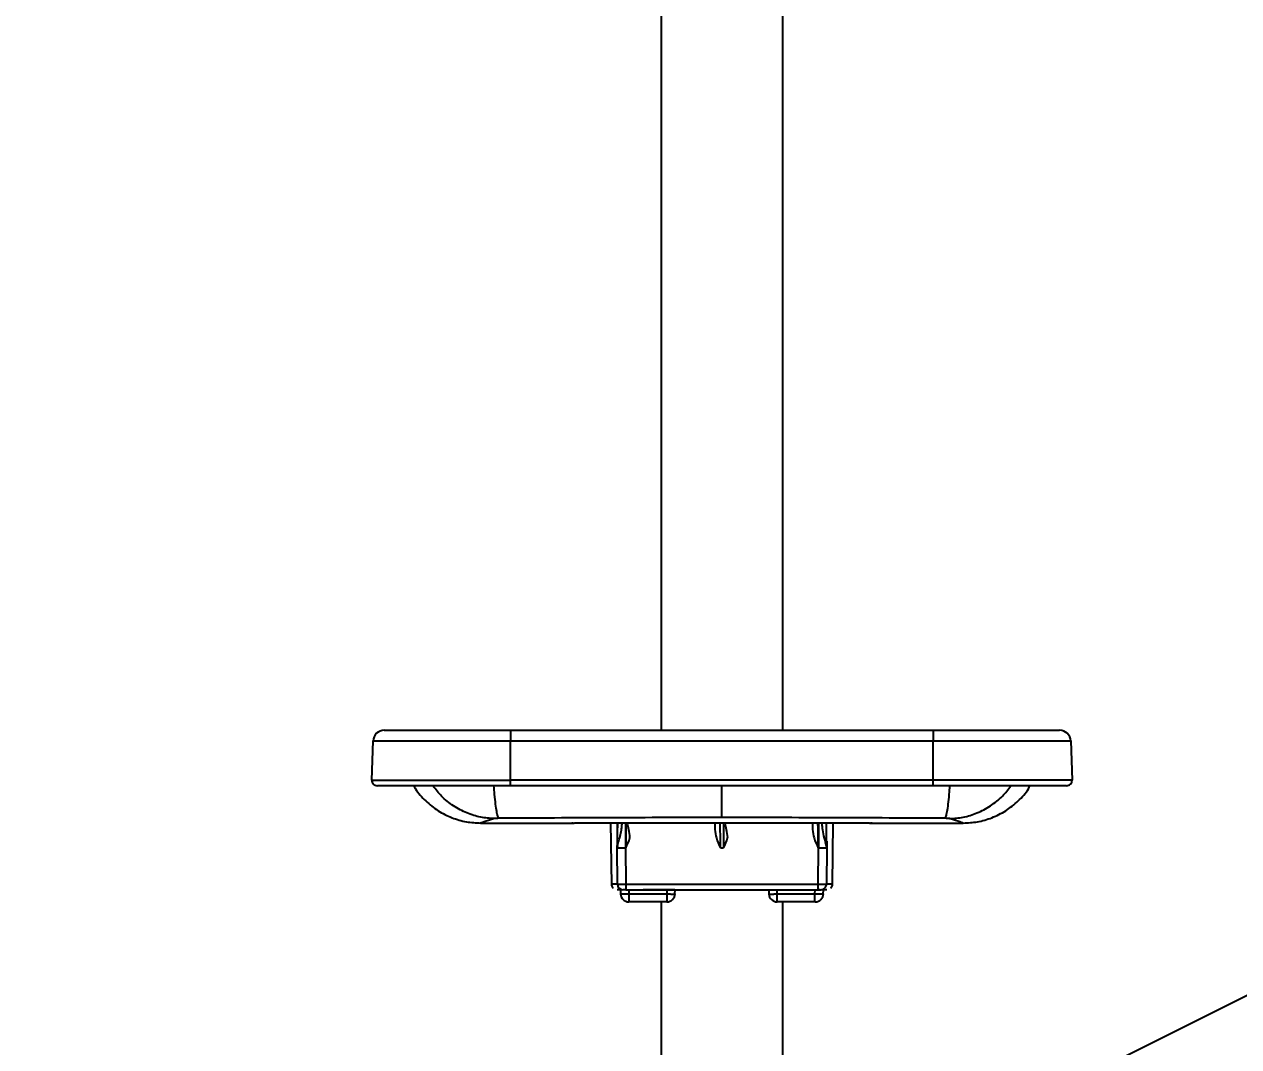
# Model space of a CAD drawing. Header units: millimetres. Extents: x 14183 to 14777, y -4239 to -3399.
# Drawn here: x 14360.7 to 14415.5, y -3876.5 to -3830.3 of the extents above; entities that cross this region are included whole.
import ezdxf

# ---------------------------------------------------------------- set-up
doc = ezdxf.new("R2010")
doc.units = ezdxf.units.MM
doc.header["$LTSCALE"] = 0.1
doc.layers.get('0').update_dxf_attribs({"lineweight": 15})
doc.layers.add('DIM', color=3, linetype='Continuous', lineweight=9)
doc.styles.add('ARIAL', font='arial.ttf')
doc.dimstyles.new('사본 ISO-25', dxfattribs={"dimtxt": 4, "dimasz": 3.5, "dimexe": 0.5, "dimexo": 0.625, "dimgap": 1.5, "dimtad": 1, "dimtih": 1, "dimtoh": 1, "dimdec": 1, "dimlfac": 4, "dimdsep": 46, "dimtxsty": 'ARIAL', "dimcen": 0, "dimclrd": 3, "dimclre": 3, "dimclrt": 3, "dimadec": 1, "dimazin": 0, "dimtfac": 1, "dimtdec": 1, "dimtmove": 0, "dimatfit": 3, "dimfxl": 1.25, "dimtfill": 1, "dimarcsym": 0})

# ---------------------------------------------------------------- blocks, each defined once
blk = doc.blocks.new('*D59')
at = {"layer": 'Defpoints', "color": 0, "transparency": 16777216}
for p in [(14392.195, -3643.287), (14495.735, -4145.343), (14510.029, -4145.343)]:
    blk.add_point(p, dxfattribs=at)
at = {"layer": 'DIM', "color": 3, "lineweight": -2, "transparency": 16777216}
for p, q in [((14392.82, -3643.287), (14510.529, -3643.287)), ((14510.029, -3646.787), (14510.029, -3891.374)), ((14510.029, -4141.843), (14510.029, -3899.618)), ((14496.36, -4145.343), (14510.529, -4145.343))]:
    blk.add_line(p, q, dxfattribs=at)
at = {"layer": 'DIM', "color": 3, "transparency": 16777216}
for points in [[(14509.446, -3646.787), (14510.612, -3646.787), (14510.029, -3643.287)], [(14509.446, -4141.843), (14510.612, -4141.843), (14510.029, -4145.343)]]:
    blk.add_solid(points, dxfattribs=at)
at = {"layer": 'DIM', "color": 3, "transparency": 16777216, "insert": (14510.029, -3895.496), "char_height": 4, "attachment_point": 5, "style": 'ARIAL', "bg_fill": 3, "box_fill_scale": 1.1, "bg_fill_color": 256, "bg_fill_true_color": 13158600, "bg_fill_transparency": 0}
blk.add_mtext('(2280)', dxfattribs=at)

msp = doc.modelspace()

# ---------------------------------------------------------------- linework, layer by layer
at = {"linetype": 'Continuous', "lineweight": 25}
for p, q in [((14389.445, -3795.406), (14389.445, -3862.231)), ((14394.945, -3862.231), (14394.945, -3795.47)), ((14382.647, -3862.231), (14382.647, -3862.716)), ((14382.647, -3862.231), (14401.742, -3862.231)), ((14401.742, -3862.231), (14401.742, -3862.716)), ((14376.375, -3864.483), (14376.437, -3862.716)), ((14382.647, -3862.716), (14401.742, -3862.716)), ((14382.647, -3864.483), (14382.647, -3862.716)), ((14401.742, -3864.483), (14401.742, -3862.716)), ((14407.953, -3862.716), (14408.014, -3864.483)), ((14376.375, -3864.483), (14382.647, -3864.483)), ((14382.647, -3864.743), (14382.647, -3864.483)), ((14401.742, -3864.483), (14382.647, -3864.483)), ((14401.742, -3864.743), (14401.742, -3864.483)), ((14408.014, -3864.483), (14401.742, -3864.483)), ((14401.742, -3864.743), (14382.647, -3864.743)), ((14381.288, -3866.427), (14385.411, -3866.427)), ((14385.411, -3866.427), (14385.476, -3866.426)), ((14385.476, -3866.426), (14385.411, -3866.427)), ((14386.29, -3866.421), (14398.099, -3866.421)), ((14387.166, -3866.421), (14387.199, -3869.199)), ((14391.868, -3866.421), (14391.871, -3866.715)), ((14396.284, -3866.421), (14396.286, -3866.715)), ((14397.191, -3869.199), (14397.224, -3866.421)), ((14398.978, -3866.427), (14398.913, -3866.426)), ((14398.913, -3866.426), (14398.978, -3866.427)), ((14398.978, -3866.427), (14403.101, -3866.427)), ((14396.921, -3867.459), (14396.88, -3867.303)), ((14396.93, -3867.254), (14396.928, -3867.442)), ((14387.461, -3867.442), (14387.462, -3867.49)), ((14387.462, -3867.49), (14387.461, -3867.442)), ((14387.469, -3867.459), (14387.462, -3867.546)), ((14387.462, -3867.546), (14387.462, -3867.49)), ((14387.477, -3869.192), (14387.462, -3867.546)), ((14387.845, -3867.546), (14387.839, -3867.546)), ((14387.839, -3867.546), (14387.854, -3869.192)), ((14392.129, -3867.546), (14392.26, -3867.546)), ((14396.536, -3869.192), (14396.55, -3867.546)), ((14396.55, -3867.546), (14396.545, -3867.546)), ((14396.927, -3867.546), (14396.913, -3869.192)), ((14396.921, -3867.459), (14396.928, -3867.442)), ((14396.927, -3867.546), (14396.921, -3867.459)), ((14396.928, -3867.442), (14396.927, -3867.546)), ((14387.61, -3869.44), (14387.614, -3869.637)), ((14387.854, -3869.192), (14396.536, -3869.192)), ((14387.854, -3869.192), (14387.854, -3869.442)), ((14387.854, -3869.442), (14396.536, -3869.442)), ((14387.987, -3869.442), (14387.991, -3869.629)), ((14390.066, -3869.44), (14388.632, -3869.44)), ((14389.704, -3869.44), (14389.697, -3869.629)), ((14390.073, -3869.634), (14390.081, -3869.442)), ((14394.309, -3869.442), (14394.316, -3869.634)), ((14394.693, -3869.629), (14394.685, -3869.44)), ((14396.399, -3869.629), (14396.402, -3869.442)), ((14396.536, -3869.442), (14396.536, -3869.192)), ((14396.775, -3869.637), (14396.779, -3869.44)), ((14387.991, -3869.629), (14389.697, -3869.629)), ((14387.991, -3869.629), (14387.991, -3869.993)), ((14389.697, -3869.993), (14387.991, -3869.993)), ((14389.445, -3869.993), (14389.445, -3908.906)), ((14394.693, -3869.629), (14396.399, -3869.629)), ((14396.399, -3869.993), (14394.693, -3869.993)), ((14394.945, -3908.906), (14394.945, -3869.993)), ((14396.399, -3869.993), (14396.399, -3869.629))]:
    msp.add_line(p, q, dxfattribs=at)
at = {"linetype": 'Continuous', "lineweight": 25, "flags": 128}
msp.add_lwpolyline([(14396.913, -3869.192), (14396.907, -3869.241), (14396.904, -3869.254)], dxfattribs=at)
at = {"linetype": 'Continuous', "lineweight": 25}
for centre, radius, start, end in [((14376.939, -3862.733), 0.502, 89.9961, 178.0012), ((14407.45, -3862.733), 0.502, 2.0002, 90.0015), ((14376.626, -3864.492), 0.251, 178, 270), ((14407.763, -3864.492), 0.251, 270, 2), ((14387.728, -3869.19), 0.251, 180.5, 270), ((14396.661, -3869.19), 0.251, 270.0001, 311.3589), ((14387.991, -3869.616), 0.377, 181.1118, 270), ((14389.697, -3869.616), 0.377, 270.4056, 0), ((14394.693, -3869.616), 0.377, 182.251, 270.0211), ((14396.399, -3869.616), 0.377, 271.355, 0)]:
    msp.add_arc(centre, radius, start, end, dxfattribs=at)
for points, knots in [([(14376.939, -3862.231), (14376.958, -3862.231), (14376.996, -3862.231), (14377.313, -3862.231), (14377.84, -3862.231), (14378.582, -3862.231), (14379.346, -3862.231), (14380.017, -3862.231), (14380.703, -3862.231), (14381.582, -3862.231), (14382.299, -3862.231), (14382.647, -3862.231)], [0, 0, 0, 0, 0.116497, 0.239972, 0.36858, 0.499917, 0.631255, 0.695634, 0.760028, 0.883503, 1, 1, 1, 1]), ([(14401.742, -3862.231), (14402.09, -3862.231), (14402.808, -3862.231), (14403.871, -3862.231), (14404.894, -3862.231), (14405.807, -3862.231), (14406.427, -3862.231), (14406.82, -3862.231), (14407.131, -3862.231), (14407.394, -3862.231), (14407.432, -3862.231), (14407.45, -3862.231)], [0, 0, 0, 0, 0.116497, 0.239972, 0.36858, 0.499917, 0.631255, 0.695634, 0.760028, 0.883503, 1, 1, 1, 1]), ([(14376.437, -3862.716), (14376.46, -3862.716), (14376.506, -3862.716), (14376.875, -3862.716), (14377.449, -3862.716), (14378.228, -3862.716), (14379.175, -3862.716), (14380.255, -3862.716), (14381.428, -3862.716), (14382.241, -3862.716), (14382.647, -3862.716)], [0, 0, 0, 0, 0.125, 0.25, 0.375, 0.5, 0.625, 0.75, 0.875, 1, 1, 1, 1]), ([(14401.742, -3862.716), (14402.149, -3862.716), (14402.962, -3862.716), (14404.134, -3862.716), (14405.215, -3862.716), (14406.162, -3862.716), (14406.94, -3862.716), (14407.514, -3862.716), (14407.883, -3862.716), (14407.93, -3862.716), (14407.953, -3862.716)], [0, 0, 0, 0, 0.125, 0.25, 0.375, 0.5, 0.625, 0.75, 0.875, 1, 1, 1, 1]), ([(14382.647, -3864.743), (14382.28, -3864.743), (14381.524, -3864.743), (14380.597, -3864.743), (14379.873, -3864.743), (14379.165, -3864.743), (14378.359, -3864.743), (14377.706, -3864.743), (14377.292, -3864.743), (14376.964, -3864.743), (14376.686, -3864.743), (14376.646, -3864.743), (14376.626, -3864.743)], [0, 0, 0, 0, 0.116478, 0.239932, 0.304301, 0.368684, 0.5, 0.631316, 0.695685, 0.760068, 0.883522, 1, 1, 1, 1]), ([(14378.274, -3864.743), (14378.298, -3864.788), (14378.434, -3865.045), (14378.799, -3865.44), (14379.356, -3865.887), (14379.985, -3866.203), (14380.636, -3866.392), (14381.075, -3866.415), (14381.289, -3866.427)], [0, 0, 0, 0, 0.0425776, 0.2413907, 0.440205, 0.635254, 0.8225299, 1, 1, 1, 1]), ([(14381.911, -3866.228), (14381.705, -3866.213), (14381.283, -3866.183), (14380.655, -3865.988), (14380.053, -3865.666), (14379.526, -3865.252), (14379.26, -3864.904), (14379.137, -3864.743)], [0, 0, 0, 0, 0.191345, 0.393027, 0.602871, 0.816679, 1, 1, 1, 1]), ([(14382.119, -3866.214), (14382.102, -3866.189), (14382.068, -3866.136), (14382.016, -3865.919), (14381.967, -3865.584), (14381.925, -3865.191), (14381.904, -3864.876), (14381.895, -3864.743)], [0, 0, 0, 0, 0.197927, 0.405727, 0.621283, 0.840595, 1, 1, 1, 1]), ([(14392.195, -3866.181), (14392.195, -3866.154), (14392.195, -3866.1), (14392.195, -3865.884), (14392.195, -3865.556), (14392.195, -3865.174), (14392.195, -3864.869), (14392.195, -3864.743)], [0, 0, 0, 0, 0.199116, 0.408049, 0.624532, 0.844839, 1, 1, 1, 1]), ([(14407.763, -3864.743), (14407.744, -3864.743), (14407.704, -3864.743), (14407.426, -3864.743), (14407.098, -3864.743), (14406.684, -3864.743), (14406.03, -3864.743), (14405.225, -3864.743), (14404.517, -3864.743), (14403.793, -3864.743), (14402.866, -3864.743), (14402.109, -3864.743), (14401.742, -3864.743)], [0, 0, 0, 0, 0.116478, 0.239932, 0.304301, 0.368684, 0.5, 0.631316, 0.695685, 0.760068, 0.883522, 1, 1, 1, 1]), ([(14402.27, -3866.214), (14402.287, -3866.189), (14402.322, -3866.136), (14402.373, -3865.919), (14402.423, -3865.584), (14402.465, -3865.191), (14402.486, -3864.876), (14402.495, -3864.743)], [0, 0, 0, 0, 0.197944, 0.405763, 0.621301, 0.840582, 1, 1, 1, 1]), ([(14402.479, -3866.228), (14402.684, -3866.213), (14403.107, -3866.183), (14403.735, -3865.988), (14404.336, -3865.666), (14404.864, -3865.252), (14405.13, -3864.904), (14405.252, -3864.743)], [0, 0, 0, 0, 0.191344, 0.393026, 0.602871, 0.816677, 1, 1, 1, 1]), ([(14403.1, -3866.427), (14403.314, -3866.415), (14403.753, -3866.392), (14404.404, -3866.203), (14405.033, -3865.887), (14405.59, -3865.44), (14405.955, -3865.045), (14406.091, -3864.788), (14406.115, -3864.743)], [0, 0, 0, 0, 0.17747, 0.364746, 0.559795, 0.758609, 0.957422, 1, 1, 1, 1]), ([(14381.911, -3866.228), (14381.73, -3866.285), (14381.367, -3866.401), (14381.315, -3866.418), (14381.289, -3866.427)], [0, 0, 0, 0, 0.4996846, 1, 1, 1, 1]), ([(14382.119, -3866.214), (14382.095, -3866.214), (14382.046, -3866.215), (14381.983, -3866.218), (14381.934, -3866.223), (14381.919, -3866.226), (14381.911, -3866.228)], [0, 0, 0, 0, 0.245292, 0.493309, 0.745034, 1, 1, 1, 1]), ([(14392.195, -3866.18), (14390.513, -3866.182), (14387.149, -3866.185), (14383.796, -3866.204), (14382.119, -3866.214)], [0, 0, 0, 0, 0.500111, 1, 1, 1, 1]), ([(14402.27, -3866.214), (14400.594, -3866.204), (14397.24, -3866.185), (14393.877, -3866.182), (14392.195, -3866.18)], [0, 0, 0, 0, 0.499889, 1, 1, 1, 1]), ([(14402.479, -3866.228), (14402.471, -3866.226), (14402.455, -3866.223), (14402.406, -3866.218), (14402.343, -3866.215), (14402.295, -3866.214), (14402.27, -3866.214)], [0, 0, 0, 0, 0.254966, 0.506691, 0.754708, 1, 1, 1, 1]), ([(14403.1, -3866.427), (14403.074, -3866.418), (14403.022, -3866.401), (14402.66, -3866.285), (14402.479, -3866.228)], [0, 0, 0, 0, 0.500315, 1, 1, 1, 1]), ([(14385.476, -3866.426), (14385.477, -3866.426), (14385.499, -3866.426), (14385.662, -3866.424), (14385.943, -3866.422), (14386.174, -3866.422), (14386.29, -3866.421)], [0, 0, 0, 0, 0.009704, 0.34022, 0.670265, 1, 1, 1, 1]), ([(14387.453, -3866.421), (14387.453, -3866.501), (14387.454, -3866.644), (14387.457, -3866.907), (14387.459, -3867.167), (14387.461, -3867.35), (14387.461, -3867.442)], [0, 0, 0, 0, 0.292973, 0.525144, 0.761871, 1, 1, 1, 1]), ([(14387.468, -3866.421), (14387.468, -3866.456), (14387.468, -3866.566), (14387.467, -3866.934), (14387.464, -3867.266), (14387.462, -3867.459)], [0, 0, 0, 0, 0.161755, 0.514021, 1, 1, 1, 1]), ([(14387.469, -3867.459), (14387.498, -3867.362), (14387.552, -3867.18), (14387.636, -3866.883), (14387.671, -3866.603), (14387.681, -3866.487), (14387.687, -3866.421)], [0, 0, 0, 0, 0.268794, 0.501948, 0.720528, 1, 1, 1, 1]), ([(14387.839, -3866.421), (14387.839, -3866.494), (14387.839, -3866.646), (14387.839, -3867.059), (14387.839, -3867.384), (14387.839, -3867.546)], [0, 0, 0, 0, 0.3112539, 0.655627, 1, 1, 1, 1]), ([(14387.857, -3866.421), (14387.856, -3866.447), (14387.856, -3866.51), (14387.854, -3866.693), (14387.851, -3866.948), (14387.848, -3867.256), (14387.846, -3867.445), (14387.845, -3867.546)], [0, 0, 0, 0, 0.128135, 0.308316, 0.599921, 0.786545, 1, 1, 1, 1]), ([(14388.04, -3867.076), (14388.024, -3866.959), (14387.993, -3866.719), (14387.948, -3866.521), (14387.925, -3866.471), (14387.925, -3866.471)], [0, 0, 0, 0, 0.485709, 0.996481, 1, 1, 1, 1]), ([(14391.871, -3866.715), (14391.889, -3866.844), (14391.929, -3867.135), (14392.058, -3867.399), (14392.129, -3867.546)], [0, 0, 0, 0, 0.445018, 1, 1, 1, 1]), ([(14392.129, -3867.546), (14392.128, -3867.445), (14392.126, -3867.256), (14392.123, -3866.948), (14392.12, -3866.693), (14392.118, -3866.51), (14392.118, -3866.447), (14392.117, -3866.421)], [0, 0, 0, 0, 0.2134577, 0.4000846, 0.6916954, 0.8718732, 1, 1, 1, 1]), ([(14392.272, -3866.421), (14392.272, -3866.447), (14392.271, -3866.51), (14392.269, -3866.693), (14392.267, -3866.948), (14392.263, -3867.256), (14392.261, -3867.445), (14392.26, -3867.546)], [0, 0, 0, 0, 0.128134, 0.308315, 0.599921, 0.786545, 1, 1, 1, 1]), ([(14392.456, -3867.076), (14392.44, -3866.959), (14392.408, -3866.719), (14392.363, -3866.521), (14392.34, -3866.471), (14392.34, -3866.471)], [0, 0, 0, 0, 0.485722, 0.996474, 1, 1, 1, 1]), ([(14396.286, -3866.715), (14396.304, -3866.844), (14396.345, -3867.135), (14396.473, -3867.399), (14396.545, -3867.546)], [0, 0, 0, 0, 0.445002, 1, 1, 1, 1]), ([(14396.545, -3867.546), (14396.544, -3867.445), (14396.542, -3867.256), (14396.539, -3866.948), (14396.536, -3866.693), (14396.534, -3866.51), (14396.533, -3866.447), (14396.533, -3866.421)], [0, 0, 0, 0, 0.213459, 0.400085, 0.691684, 0.871867, 1, 1, 1, 1]), ([(14396.55, -3866.433), (14396.55, -3866.502), (14396.55, -3866.651), (14396.55, -3867.059), (14396.55, -3867.384), (14396.55, -3867.546)], [0, 0, 0, 0, 0.300982, 0.650491, 1, 1, 1, 1]), ([(14396.702, -3866.421), (14396.704, -3866.447), (14396.709, -3866.494), (14396.724, -3866.645), (14396.756, -3866.92), (14396.837, -3867.171), (14396.88, -3867.303)], [0, 0, 0, 0, 0.140221, 0.254369, 0.607863, 1, 1, 1, 1]), ([(14396.926, -3867.279), (14396.924, -3867.045), (14396.921, -3866.713), (14396.921, -3866.488), (14396.921, -3866.421)], [0, 0, 0, 0, 0.701712, 1, 1, 1, 1]), ([(14398.099, -3866.421), (14398.215, -3866.422), (14398.447, -3866.422), (14398.728, -3866.424), (14398.89, -3866.426), (14398.913, -3866.426), (14398.913, -3866.426)], [0, 0, 0, 0, 0.329739, 0.659835, 0.990304, 1, 1, 1, 1]), ([(14387.845, -3867.546), (14387.922, -3867.401), (14388.004, -3867.25), (14388.034, -3867.082), (14388.036, -3867.075)], [0, 0, 0, 0, 0.954059, 1, 1, 1, 1]), ([(14392.26, -3867.546), (14392.338, -3867.401), (14392.42, -3867.25), (14392.45, -3867.082), (14392.451, -3867.075)], [0, 0, 0, 0, 0.954122, 1, 1, 1, 1]), ([(14396.88, -3867.303), (14396.894, -3867.295), (14396.923, -3867.281), (14396.927, -3867.263), (14396.93, -3867.254)], [0, 0, 0, 0, 0.5, 1, 1, 1, 1]), ([(14387.461, -3867.442), (14387.462, -3867.445), (14387.462, -3867.451), (14387.467, -3867.456), (14387.469, -3867.459)], [0, 0, 0, 0, 0.500043, 1, 1, 1, 1]), ([(14387.462, -3867.523), (14387.462, -3867.527), (14387.462, -3867.535), (14387.462, -3867.543), (14387.462, -3867.546)], [0, 0, 0, 0, 0.5034815, 1, 1, 1, 1]), ([(14387.463, -3867.546), (14387.464, -3867.545), (14387.467, -3867.544), (14387.498, -3867.542), (14387.566, -3867.541), (14387.669, -3867.542), (14387.763, -3867.544), (14387.814, -3867.545), (14387.839, -3867.546)], [0, 0, 0, 0, 0.130859, 0.258002, 0.500074, 0.742623, 0.869592, 1, 1, 1, 1]), ([(14396.55, -3867.546), (14396.599, -3867.545), (14396.698, -3867.543), (14396.823, -3867.542), (14396.91, -3867.543), (14396.921, -3867.545), (14396.927, -3867.546)], [0, 0, 0, 0, 0.250053, 0.50001, 0.749962, 1, 1, 1, 1]), ([(14387.199, -3869.192), (14387.202, -3869.224), (14387.208, -3869.272), (14387.24, -3869.33), (14387.263, -3869.356), (14387.274, -3869.369)], [0, 0, 0, 0, 0.4792329, 0.7369627, 1, 1, 1, 1]), ([(14387.477, -3869.193), (14387.449, -3869.193), (14387.384, -3869.193), (14387.303, -3869.193), (14387.238, -3869.193), (14387.202, -3869.192), (14387.202, -3869.192), (14387.201, -3869.192)], [0, 0, 0, 0, 0.164684, 0.392785, 0.61812, 0.84069, 1, 1, 1, 1]), ([(14387.641, -3869.44), (14387.637, -3869.44), (14387.609, -3869.44), (14387.564, -3869.44), (14387.511, -3869.44), (14387.472, -3869.44), (14387.46, -3869.44), (14387.454, -3869.44)], [0, 0, 0, 0, 0.038591, 0.278683, 0.519248, 0.75951, 1, 1, 1, 1]), ([(14387.477, -3869.192), (14387.483, -3869.193), (14387.494, -3869.193), (14387.581, -3869.193), (14387.706, -3869.193), (14387.804, -3869.193), (14387.854, -3869.192)], [0, 0, 0, 0, 0.25, 0.5, 0.75, 1, 1, 1, 1]), ([(14387.854, -3869.442), (14387.837, -3869.442), (14387.804, -3869.442), (14387.763, -3869.442), (14387.734, -3869.442), (14387.73, -3869.442), (14387.728, -3869.442)], [0, 0, 0, 0, 0.25038, 0.500019, 0.749649, 1, 1, 1, 1]), ([(14396.536, -3869.424), (14396.555, -3869.427), (14396.593, -3869.432), (14396.631, -3869.438), (14396.651, -3869.441), (14396.65, -3869.441), (14396.65, -3869.441)], [0, 0, 0, 0, 0.325208, 0.6170692, 0.8760213, 1, 1, 1, 1]), ([(14396.536, -3869.442), (14396.552, -3869.442), (14396.585, -3869.442), (14396.627, -3869.442), (14396.656, -3869.442), (14396.659, -3869.442), (14396.661, -3869.442)], [0, 0, 0, 0, 0.250351, 0.499981, 0.74962, 1, 1, 1, 1]), ([(14396.753, -3869.424), (14396.776, -3869.413), (14396.823, -3869.389), (14396.873, -3869.33), (14396.903, -3869.262), (14396.905, -3869.214), (14396.906, -3869.191)], [0, 0, 0, 0, 0.253178, 0.511786, 0.764058, 1, 1, 1, 1]), ([(14396.938, -3869.44), (14396.938, -3869.44), (14396.937, -3869.44), (14396.916, -3869.44), (14396.878, -3869.44), (14396.825, -3869.44), (14396.784, -3869.44), (14396.759, -3869.44), (14396.759, -3869.44)], [0, 0, 0, 0, 0.151826, 0.362569, 0.573875, 0.784684, 0.995841, 1, 1, 1, 1]), ([(14397.188, -3869.192), (14397.187, -3869.192), (14397.185, -3869.192), (14397.146, -3869.193), (14397.081, -3869.193), (14397.003, -3869.193), (14396.94, -3869.193), (14396.912, -3869.192)], [0, 0, 0, 0, 0.183731, 0.40748, 0.622029, 0.836933, 1, 1, 1, 1]), ([(14397.115, -3869.369), (14397.127, -3869.356), (14397.15, -3869.33), (14397.181, -3869.272), (14397.187, -3869.224), (14397.191, -3869.192)], [0, 0, 0, 0, 0.263037, 0.520767, 1, 1, 1, 1]), ([(14387.616, -3869.624), (14387.616, -3869.624), (14387.617, -3869.626), (14387.641, -3869.628), (14387.685, -3869.63), (14387.746, -3869.631), (14387.819, -3869.631), (14387.903, -3869.631), (14387.961, -3869.63), (14387.991, -3869.629)], [0, 0, 0, 0, 0.107501, 0.256251, 0.405, 0.55375, 0.7025, 0.85125, 1, 1, 1, 1]), ([(14389.697, -3869.629), (14389.733, -3869.631), (14389.803, -3869.633), (14389.904, -3869.635), (14389.983, -3869.636), (14390.047, -3869.636), (14390.07, -3869.633), (14390.073, -3869.631), (14390.073, -3869.631), (14390.073, -3869.631), (14390.073, -3869.631)], [0, 0, 0, 0, 0.185358, 0.352476, 0.560434, 0.703673, 0.944059, 0.97413, 0.984668, 1, 1, 1, 1]), ([(14394.316, -3869.631), (14394.316, -3869.631), (14394.316, -3869.631), (14394.316, -3869.631), (14394.318, -3869.632), (14394.326, -3869.634), (14394.354, -3869.636), (14394.411, -3869.636), (14394.481, -3869.635), (14394.573, -3869.634), (14394.643, -3869.631), (14394.693, -3869.629)], [0, 0, 0, 0, 0.015325, 0.025862, 0.0559, 0.144257, 0.297188, 0.472008, 0.648318, 0.749291, 1, 1, 1, 1]), ([(14396.399, -3869.629), (14396.428, -3869.63), (14396.487, -3869.631), (14396.57, -3869.631), (14396.644, -3869.631), (14396.705, -3869.63), (14396.748, -3869.628), (14396.773, -3869.626), (14396.773, -3869.624), (14396.773, -3869.624)], [0, 0, 0, 0, 0.1487499, 0.2974998, 0.4462498, 0.5949997, 0.7437496, 0.8924995, 1, 1, 1, 1])]:
    msp.add_open_spline(points, degree=3, knots=knots, dxfattribs=at)
for points in [[(14396.536, -3869.192), (14396.585, -3869.193), (14396.684, -3869.194), (14396.808, -3869.194), (14396.896, -3869.194), (14396.907, -3869.193), (14396.913, -3869.192)], [(14389.697, -3869.629), (14389.697, -3869.677), (14389.697, -3869.774), (14389.697, -3869.893), (14389.697, -3869.977), (14389.697, -3869.988), (14389.697, -3869.993)], [(14394.693, -3869.993), (14394.693, -3869.988), (14394.693, -3869.977), (14394.693, -3869.893), (14394.693, -3869.774), (14394.693, -3869.677), (14394.693, -3869.629)]]:
    msp.add_open_spline(points, degree=3, dxfattribs=at)

# ---------------------------------------------------------------- next in the draw order: dimensions: what is measured, and where the dimension line sits
at = {"layer": 'DIM'}
dim = msp.add_linear_dim(base=(14510.029, -4145.343), p1=(14392.195, -3643.287), p2=(14495.735, -4145.343), angle=90, text='(2280)', dimstyle='사본 ISO-25', override={"dimtad": 0}, dxfattribs=at)
dim.commit()
dim.dimension.update_dxf_attribs({"geometry": '*D59', "text_midpoint": (14510.029, -3895.496), "dimtype": 160})

# ---------------------------------------------------------------- next in the draw order: leaders
msp.add_leader([(14360.672, -3901.821), (14416.009, -3874.156), (14469.778, -3874.156)], dimstyle='사본 ISO-25', override={"dimtad": 0}, dxfattribs=at)

doc.saveas('drawing.dxf')
